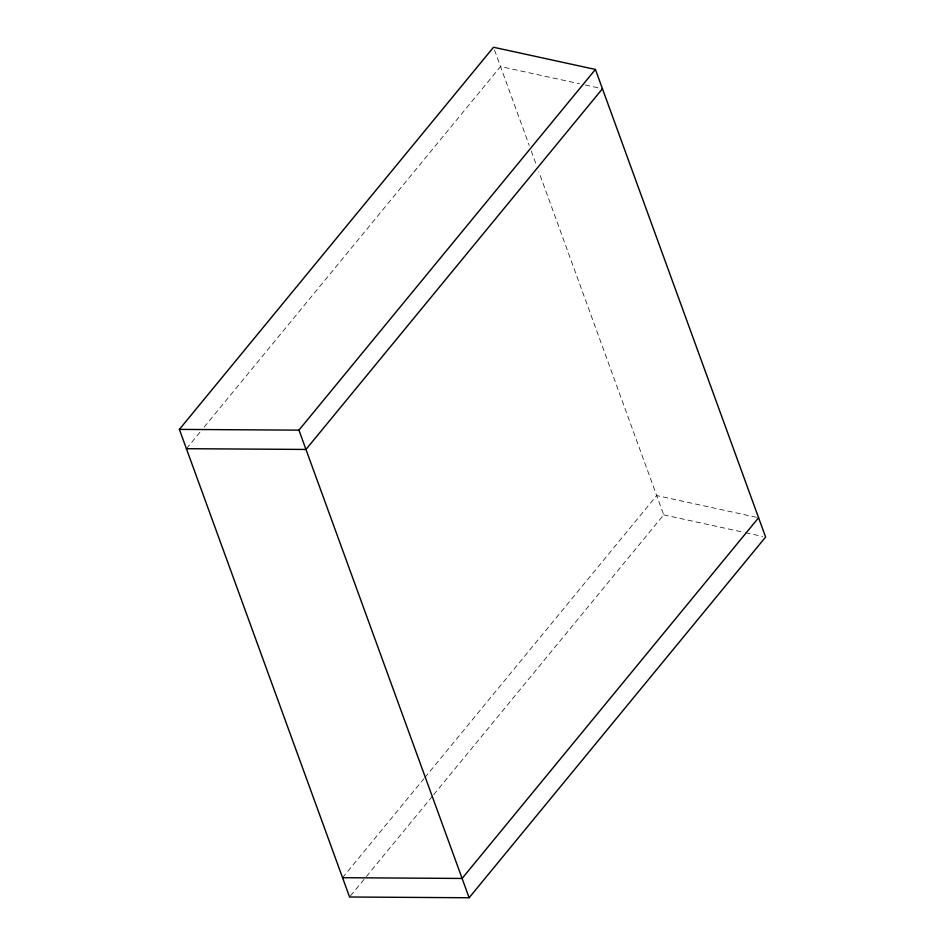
<?xml version="1.0" encoding="UTF-8"?>
<svg xmlns="http://www.w3.org/2000/svg" width="945" height="945" viewBox="0 0 945 945"><rect width="100%" height="100%" fill="white"/><g stroke="black" fill="none" stroke-linecap="round" stroke-linejoin="round"><path stroke-width="0.71" stroke-dasharray="4.72 3.54" d="M186.413 448.698L200.434 431.641M204.167 427.093L500.531 66.552L579.486 83.751M342.551 877.704L423.88 778.751M424.825 777.617L656.669 495.558L758.587 517.754M350.512 895.872L365.467 877.669M366.4 876.535L432.786 795.784M433.72 794.65L663.697 514.86L538.804 171.73M585.227 85.003L602.449 88.747M663.697 514.86L744.081 532.366M745.522 532.685L762.745 536.429M494.507 50.002L529.235 145.435M531.255 150.976L536.287 164.808"/><path stroke-width="1.42" d="M179.385 429.396L493.503 47.25L595.421 69.446L765.615 537.055L469.133 897.75L349.579 897.006L179.385 429.396L298.939 430.14L595.421 69.446M602.449 88.747L305.967 449.442L186.413 448.698M758.587 517.754L462.105 878.448L342.551 877.704M298.939 430.14L469.133 897.75"/></g></svg>
